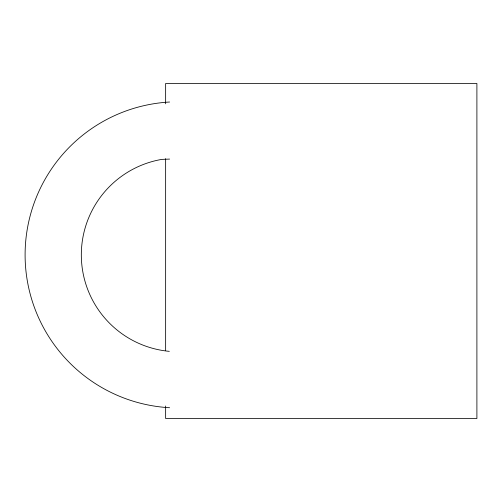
<?xml version="1.0" encoding="UTF-8"?>
<svg xmlns="http://www.w3.org/2000/svg" width="502" height="502" viewBox="0 0 502 502"><rect width="100%" height="100%" fill="white"/><g stroke="black" fill="none" stroke-linecap="round" stroke-linejoin="round"><path stroke-width="0.75" d="M169.607 159.084L161.801 159.391A96.88 96.88 0 0 0 169.318 351.344M165.641 103.832L165.641 83.483L476.9 83.483L476.9 418.517L165.641 418.517L165.641 405.992M165.641 158.632L165.641 350.415M169.601 407.724A153.097 153.097 0 0 1 25.1 254.872A153.097 153.097 0 0 1 169.601 102.019"/></g></svg>
